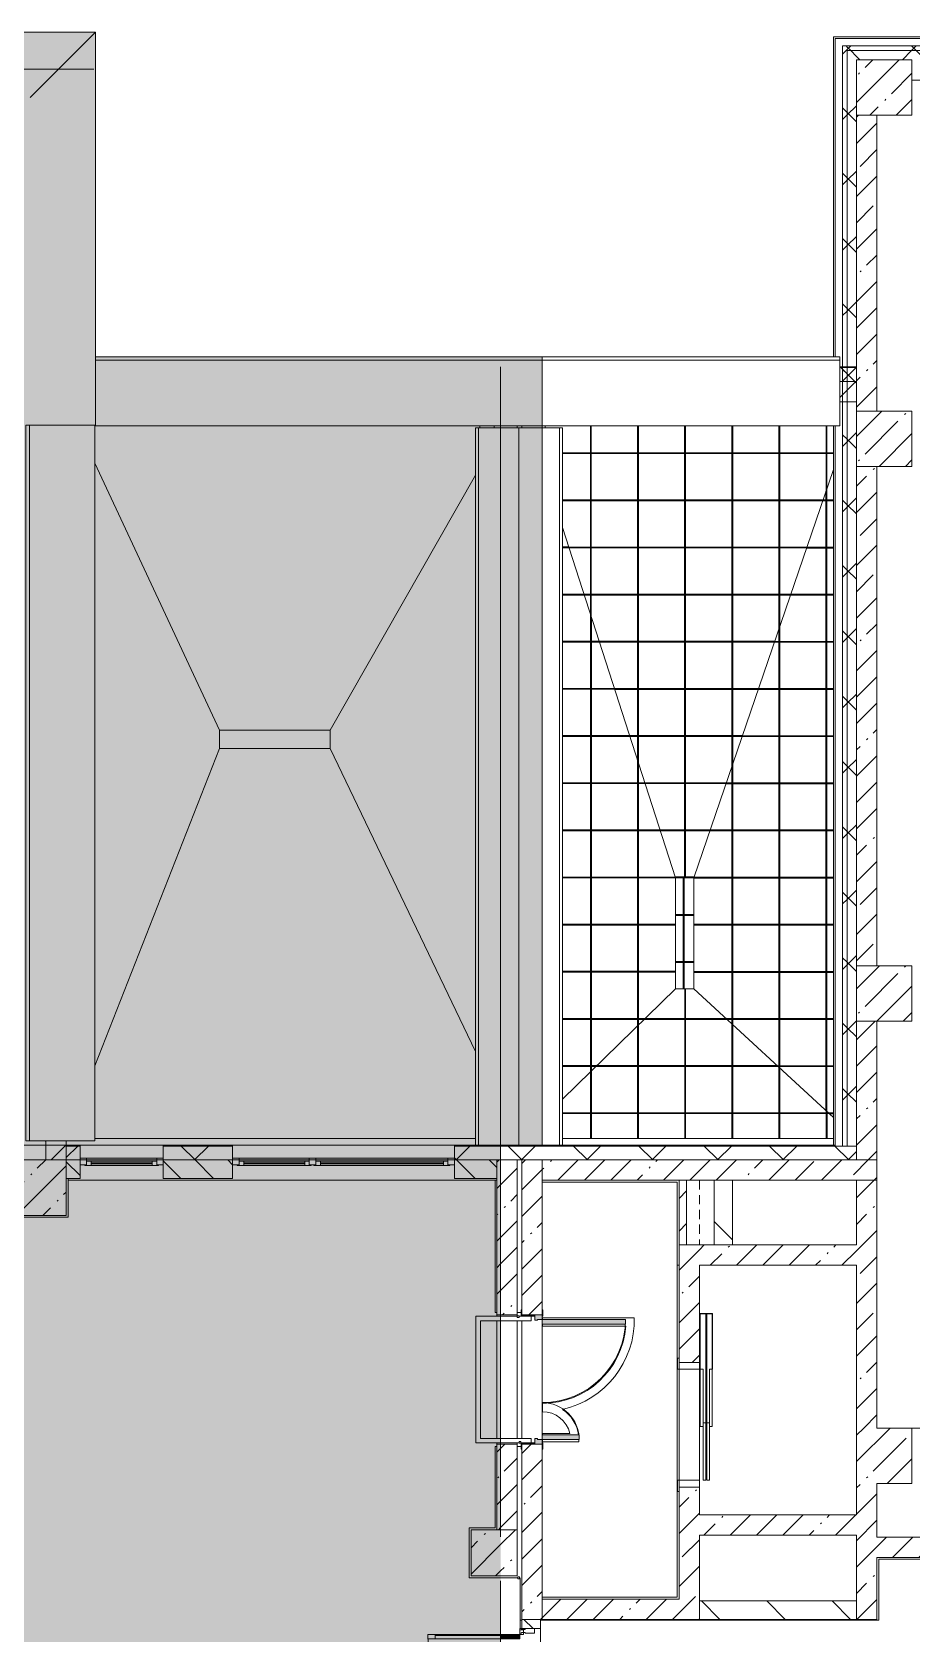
# Model space of a CAD drawing. Header units: millimetres. Extents: x -5507 to 191320, y -8553 to 29000.
# Drawn here: x 95580 to 105100, y 10073 to 27400 of the extents above; entities that cross this region are included whole.
import ezdxf

# ---------------------------------------------------------------- set-up
doc = ezdxf.new("R2010")
doc.units = ezdxf.units.MM
doc.linetypes.add('200_ШТРИХ__ш1_п0_6_', pattern=[160, 100, -60])
doc.linetypes.add('Осевая', pattern=[3175, 635, -476.25, 1587.5, -476.25])
for name, color, linetype, lineweight in [('A-DETL-2', 7, 'Continuous', 5), ('A-DETL-MBND', 7, '200_ШТРИХ__ш1_п0_6_', 9), ('A-GENM-1', 7, 'Continuous', 5), ('A-GLAZ-CWMG-1', 7, 'Continuous', 5), ('A-ROOF', 7, 'Continuous', 5), ('A-ROOF-PATT', 7, 'Continuous', 5), ('A-WALL', 7, 'Continuous', 9), ('A-WALL-4', 7, 'Continuous', 5), ('I-WALL-2', 7, 'Continuous', 5), ('S-COLS-2', 7, 'Continuous', 5), ('Оси', 7, 'Continuous', 9), ('Оси-2', 7, 'Осевая', 9)]:
    doc.layers.add(name, color=color, linetype=linetype, lineweight=lineweight)
doc.layers.add('A-DETL-GENF-4', color=7, linetype='Continuous', lineweight=9, true_color=0xc0c0c0, transparency=0.4)
for name, color, linetype, lineweight, true_color in [('A-DETL-GENF-5', 7, 'Continuous', 5, 0xb7b7b7), ('A-DETL-GENF-6', 7, 'Continuous', 5, 0xaaaaaa), ('A-DETL-GENF-7', 7, 'Continuous', 5, 0xe2e2e2), ('A-DOOR-1', 7, 'Continuous', 5, 0xaaaaaa), ('A-DOOR-2', 7, 'Continuous', 5, 0xe2e2e2), ('A-DOOR-3', 7, 'Continuous', 5, 0xb7b7b7), ('A-DOOR-FRAM-1', 7, 'Continuous', 5, 0xe2e2e2), ('A-DOOR-FRAM-2', 7, 'Continuous', 5, 0xaaaaaa), ('A-FLOR-1', 7, 'Continuous', 5, 0xb7b7b7), ('A-FLOR-2', 7, 'Continuous', 5, 0xaaaaaa), ('A-GENM-2', 7, 'Continuous', 5, 0x737373), ('A-GLAZ-3', 7, 'Continuous', 5, 0x737373), ('A-WALL-5', 7, 'Continuous', 5, 0x737373), ('A-WALL-6', 7, 'Continuous', 9, 0x737373), ('A-WALL-7', 7, 'Continuous', 5, 0xa1a1a1), ('I-WALL-3', 7, 'Continuous', 5, 0x737373), ('S-COLS-1', 7, 'Continuous', 5, 0x737373)]:
    doc.layers.add(name, color=color, linetype=linetype, lineweight=lineweight, true_color=true_color)
pattern_1 = [(45, (62340, 0), (-353.5534, 353.5534), []), (135, (62340, 0), (-353.5534, -353.5534), [])]
pattern_2 = [(45, (62340, 0), (-285.123, 285.123), []), (45, (62625.1, 0), (-285.123, 285.123), [504.031, -100.806, 16.764, -84.042])]
pattern_3 = [(45, (-38240, -10950), (-285.123, 285.123), []), (45, (-37954.88, -10950), (-285.123, 285.123), [504.031, -100.806, 16.764, -84.042])]
pattern_4 = [(135, (62340, 0), (-353.5534, -353.5534), [])]

# ---------------------------------------------------------------- blocks, each defined once
blk = doc.blocks.new('парапет1 - парапет-18629556-3_5_1_птичка')
at = {"layer": 'A-GENM-1'}
blk.add_line((-2411, 27400), (33928, 27400), dxfattribs=at)
at = {"layer": 'A-GENM-2'}
for p, q in [((33926, 27398), (33219, 26691)), ((33928, 27398), (33928, 23147)), ((33928, 23147), (33920, 23147))]:
    blk.add_line(p, q, dxfattribs=at)
blk = doc.blocks.new('BSC_Колонна _Прямоугольная - 600х600-V46-3_5_1_птичка')
at = {"layer": 'S-COLS-2'}
h = blk.add_hatch(dxfattribs=at)
h.set_pattern_fill('FP_71', color=256, style=0, pattern_type=2)
h.set_pattern_definition([(45, (-42460, -26800), (-285.123, 285.123), []), (45, (-42174.88, -26800), (-285.123, 285.123), [504.031, -100.806, 16.764, -84.042])])
h.paths.add_polyline_path([(300, -300), (300, 300), (-300, 300), (-300, -300)])
for p, q in [((300, 300), (-300, 300)), ((-300, 300), (-300, -300)), ((300, -300), (300, 300)), ((-300, -300), (300, -300))]:
    blk.add_line(p, q, dxfattribs=at)
blk = doc.blocks.new('BSC_Колонна _Прямоугольная - 600х600-V51-3_5_1_птичка')
at = {"layer": 'S-COLS-2'}
h = blk.add_hatch(dxfattribs=at)
h.set_pattern_fill('FP_77', color=256, style=0, pattern_type=2)
h.set_pattern_definition([(45, (-42460, -17000), (-285.123, 285.123), []), (45, (-42174.88, -17000), (-285.123, 285.123), [504.031, -100.806, 16.764, -84.042])])
h.paths.add_polyline_path([(300, -300), (300, 300), (-300, 300), (-300, -300)])
for p, q in [((300, 300), (-300, 300)), ((-300, 300), (-300, -300)), ((300, -300), (300, 300)), ((-300, -300), (300, -300))]:
    blk.add_line(p, q, dxfattribs=at)
blk = doc.blocks.new('BSC_Колонна _Прямоугольная - 600х600-V52-3_5_1_птичка')
at = {"layer": 'S-COLS-2'}
h = blk.add_hatch(dxfattribs=at)
h.set_pattern_fill('FP_78', color=256, style=0, pattern_type=2)
h.set_pattern_definition([(45, (-42460, -23000), (-285.123, 285.123), []), (45, (-42174.88, -23000), (-285.123, 285.123), [504.031, -100.806, 16.764, -84.042])])
h.paths.add_polyline_path([(300, -300), (300, 300), (-300, 300), (-300, -300)])
for p, q in [((300, 300), (-300, 300)), ((-300, 300), (-300, -300)), ((300, -300), (300, 300)), ((-300, -300), (300, -300))]:
    blk.add_line(p, q, dxfattribs=at)
blk = doc.blocks.new('BSC_Колонна _Прямоугольная - 600х600-V67-3_5_1_птичка')
at = {"layer": 'S-COLS-2'}
h = blk.add_hatch(dxfattribs=at)
h.set_pattern_fill('FP_90', color=256, style=0, pattern_type=2)
h.set_pattern_definition([(45, (-33310, -14900), (-285.123, 285.123), []), (45, (-33024.88, -14900), (-285.123, 285.123), [504.031, -100.806, 16.764, -84.042])])
h.paths.add_polyline_path([(-300, -300), (300, -300), (300, 300), (-300, 300), (-300, -207)])
at = {"layer": 'S-COLS-1'}
for p, q in [((300, 300), (-300, 300)), ((-300, 300), (-300, -300)), ((300, -300), (300, 300)), ((-300, -300), (300, -300))]:
    blk.add_line(p, q, dxfattribs=at)
blk = doc.blocks.new('110_Дверь_СКБ_2Ст - Д-2 1450x2100h_Лестничная клетка EIS60-31576737-3_5_1_птичка')
at = {"layer": 'A-DOOR-2'}
for points in [[(-587.5, 505.3), (-587.5, 1010), (-637.5, 1010), (-637.5, 110), (-587.5, 110)], [(662.5, 510), (612.5, 510), (612.5, 110), (662.5, 110)], [(712.5, 30), (697.5, 30), (697.5, -110), (712.5, -110)]]:
    blk.add_hatch(color=256, dxfattribs=at).paths.add_polyline_path(points)
h = blk.add_hatch(color=256, dxfattribs=at)
h.paths.add_polyline_path([(712.5, 110), (662.5, 110), (662.5, 60), (652.5, 60), (652.5, 30), (712.5, 30)])
h.paths.add_polyline_path([(-627.5, 30), (-627.5, 60), (-637.5, 60), (-637.5, 110), (-687.5, 110), (-687.5, 30)])
at = {"layer": 'A-DOOR-FRAM-1'}
for points in [[(-672.5, 110), (-672.5, 118), (-742.5, 118), (-742.5, 110), (-698.4, 110)], [(-672.5, 30), (-687.5, 30), (-687.5, -110), (-672.5, -110)], [(767.5, 110), (767.5, 118), (697.5, 118), (697.5, 110)], [(-672.5, -110), (-742.5, -110), (-742.5, -118), (-672.5, -118)], [(767.5, -118), (767.5, -110), (697.5, -110), (697.5, -118)]]:
    blk.add_hatch(color=256, dxfattribs=at).paths.add_polyline_path(points)
at = {"layer": 'A-DOOR-1'}
for p, q in [((-637.5, 1010), (-637.5, 110)), ((-587.5, 1010), (-637.5, 1010)), ((-587.5, 110), (-587.5, 1010)), ((662.5, 510), (612.5, 510)), ((612.5, 510), (612.5, 110)), ((662.5, 110), (662.5, 510)), ((-637.5, 110), (-587.5, 110)), ((612.5, 110), (662.5, 110))]:
    blk.add_line(p, q, dxfattribs=at)
for centre, radius, start, end in [((-637.5, 110), 900, 0, 90), ((662.5, 110), 400, 90, 180)]:
    blk.add_arc(centre, radius, start, end, dxfattribs=at)
at = {"layer": 'A-DOOR-FRAM-2'}
for p, q in [((-672.5, 118), (-742.5, 118)), ((-742.5, 118), (-742.5, 110)), ((-742.5, 110), (-672.5, 110)), ((-637.5, 110), (-687.5, 110)), ((-687.5, 110), (-687.5, 30)), ((-687.5, 30), (-627.5, 30)), ((-672.5, 30), (-687.5, 30)), ((-687.5, 30), (-687.5, -110)), ((-672.5, 110), (-672.5, 118)), ((-672.5, -110), (-672.5, 30)), ((-637.5, 60), (-637.5, 110)), ((-627.5, 60), (-637.5, 60)), ((-627.5, 30), (-627.5, 60)), ((662.5, 60), (652.5, 60)), ((652.5, 60), (652.5, 30)), ((652.5, 30), (712.5, 30)), ((662.5, 110), (662.5, 60)), ((712.5, 110), (662.5, 110)), ((767.5, 118), (697.5, 118)), ((697.5, 118), (697.5, 110)), ((697.5, 110), (767.5, 110)), ((712.5, 30), (697.5, 30)), ((697.5, 30), (697.5, -110)), ((712.5, 30), (712.5, 110)), ((712.5, -110), (712.5, 30)), ((767.5, 110), (767.5, 118)), ((-672.5, -110), (-742.5, -110)), ((-742.5, -110), (-742.5, -118)), ((-742.5, -118), (-672.5, -118)), ((-687.5, -110), (-672.5, -110)), ((-672.5, -118), (-672.5, -110)), ((697.5, -110), (712.5, -110)), ((767.5, -110), (697.5, -110)), ((697.5, -110), (697.5, -118)), ((697.5, -118), (767.5, -118)), ((767.5, -118), (767.5, -110))]:
    blk.add_line(p, q, dxfattribs=at)
blk = doc.blocks.new('Gfhfgtnyfz rhsirf 1 - Gfhfgtnyfz rhsirf 3-21026214-3_5_1_птичка')
at = {"layer": 'A-GENM-1'}
for p, q in [((38780, 23120), (38966, 23120)), ((38966, 23120), (38998, 23120)), ((38966, 15358), (38966, 23120)), ((38998, 23120), (38999, 23120)), ((38999, 15358), (38999, 23120))]:
    blk.add_line(p, q, dxfattribs=at)
at = {"layer": 'A-GENM-2'}
for p, q in [((38057, 23120), (38057, 15358)), ((38057, 23120), (38058, 23120)), ((38058, 23120), (38090, 23120)), ((38090, 23120), (38528, 23120)), ((38090, 23120), (38090, 15358)), ((38528, 23120), (38780, 23120)), ((38528, 15358), (38528, 23120))]:
    blk.add_line(p, q, dxfattribs=at)
blk = doc.blocks.new('парапет6 - парапет-21094616-3_5_1_птичка')
at = {"layer": 'A-GENM-2'}
for p, q in [((33173, 23147), (33173, 15407)), ((33173, 23147), (33174, 23147)), ((33174, 23147), (33211, 23147)), ((33211, 23147), (33920, 23147)), ((33211, 23147), (33211, 15407)), ((33920, 15407), (33920, 23147)), ((33174, 15407), (33173, 15407)), ((33211, 15407), (33174, 15407)), ((33920, 15407), (33211, 15407))]:
    blk.add_line(p, q, dxfattribs=at)
blk = doc.blocks.new('120_Окно_СКБ_1Ст - 120_Окно_СКБ_1Ст 900х2500_h_-20664874-3_5_1_птичка')
at = {"layer": 'A-GLAZ-3'}
for p, q in [((-450, -127), (-450, -57)), ((-450, -57), (-380, -57)), ((450, -57), (-450, -57)), ((-380, -127), (-450, -127)), ((-450, -127), (-400, -127)), ((-380, -127), (-400, -127)), ((-400, -127), (-400, -137)), ((-400, -137), (400, -137)), ((400, -137), (-400, -137)), ((-380, -57), (-380, -127)), ((380, -87), (-380, -87)), ((-380, -87), (-380, -127)), ((-330, -137), (-330, -87)), ((-330, -107), (330, -107)), ((330, -117), (-330, -117)), ((330, -137), (330, -87)), ((380, -127), (380, -57)), ((380, -57), (450, -57)), ((380, -127), (380, -87)), ((450, -127), (380, -127)), ((400, -127), (380, -127)), ((400, -127), (450, -127)), ((400, -137), (400, -127)), ((450, -57), (450, -127))]:
    blk.add_line(p, q, dxfattribs=at)
blk = doc.blocks.new('120_Окно_СКБ_2Ст - 120_Окно_СКБ_2Ст 2400х2500 _мал створка слева_-22817474-3_5_1_птичка')
at = {"layer": 'A-GLAZ-3'}
for p, q in [((-1130, 127), (-1200, 127)), ((-1200, 127), (-1200, 57)), ((-1200, 127), (-1150, 127)), ((-1200, 57), (-1130, 57)), ((1200, 57), (-1200, 57)), ((-1150, 127), (-1150, 137)), ((-1150, 137), (320, 137)), ((320, 137), (-1150, 137)), ((-1130, 127), (-1150, 127)), ((-1130, 57), (-1130, 127)), ((-1130, 87), (-1130, 127)), ((300, 87), (-1130, 87)), ((-1080, 137), (-1080, 87)), ((250, 117), (-1080, 117)), ((-1080, 107), (250, 107)), ((250, 137), (250, 87)), ((370, 127), (300, 127)), ((300, 127), (300, 57)), ((300, 127), (300, 87)), ((320, 127), (300, 127)), ((300, 57), (370, 57)), ((320, 137), (320, 127)), ((320, 127), (350, 127)), ((350, 127), (350, 137)), ((350, 137), (1150, 137)), ((1150, 137), (350, 137)), ((370, 127), (350, 127)), ((370, 57), (370, 127)), ((370, 87), (370, 127)), ((1130, 87), (370, 87)), ((420, 137), (420, 87)), ((1080, 117), (420, 117)), ((420, 107), (1080, 107)), ((1080, 137), (1080, 87)), ((1200, 127), (1130, 127)), ((1130, 127), (1130, 57)), ((1130, 127), (1130, 87)), ((1150, 127), (1130, 127)), ((1130, 57), (1200, 57)), ((1150, 137), (1150, 127)), ((1150, 127), (1200, 127)), ((1200, 57), (1200, 127))]:
    blk.add_line(p, q, dxfattribs=at)
blk = doc.blocks.new('BSC_Колонна _Прямоугольная - 500х500-V127-3_5_1_птичка')
at = {"layer": 'S-COLS-2'}
h = blk.add_hatch(dxfattribs=at)
h.set_pattern_fill('FP_140', color=256, style=0, pattern_type=2)
h.set_pattern_definition(pattern_3)
h.paths.add_polyline_path([(-17, -250), (70, -250), (70, 250), (-250, 250), (-250, -250)])
h = blk.add_hatch(dxfattribs=at)
h.set_pattern_fill('FP_140', color=256, style=0, pattern_type=2)
h.set_pattern_definition(pattern_3)
h.paths.add_polyline_path([(250, -250), (250, 250), (70, 250), (70, -250)])
at = {"layer": 'S-COLS-1'}
for p, q in [((70, 250), (-250, 250)), ((-250, 250), (-250, -250)), ((-250, -250), (70, -250))]:
    blk.add_line(p, q, dxfattribs=at)
at = {"layer": 'S-COLS-2'}
for p, q in [((250, 250), (70, 250)), ((250, -250), (250, 250)), ((70, -250), (250, -250))]:
    blk.add_line(p, q, dxfattribs=at)
blk = doc.blocks.new('парапет10 - парапет-22960140-3_5_1_птичка')
at = {"layer": 'A-GENM-1'}
for p, q in [((41980, 23888), (33928, 23888)), ((38760, 23851), (41980, 23851)), ((41980, 23888), (41980, 23887)), ((41980, 23887), (41980, 23851)), ((41980, 23851), (41980, 23142)), ((41980, 23142), (38760, 23142))]:
    blk.add_line(p, q, dxfattribs=at)
at = {"layer": 'A-GENM-2'}
for p, q in [((33928, 23851), (38760, 23851)), ((38760, 23142), (33920, 23142))]:
    blk.add_line(p, q, dxfattribs=at)
blk = doc.blocks.new('DOR_Дверь лифта - 1350х2050h-19118285-3_5_1_птичка')
at = {"layer": 'A-DOOR-1'}
for p, q in [((-600, 125), (-720, 125)), ((-720, 125), (-720, 110)), ((-720, 110), (-600, 110)), ((-675, 110), (-675, -110)), ((-600, 110), (-675, 110)), ((-600, 110), (-600, 125)), ((600, 110), (-600, 110)), ((-600, 110), (-600, -110)), ((720, 125), (600, 125)), ((600, 125), (600, 110)), ((600, -110), (600, 110)), ((675, 110), (600, 110)), ((600, 110), (720, 110)), ((675, -110), (675, 110)), ((720, 110), (720, 125)), ((-675, -110), (-600, -110)), ((-600, -110), (600, -110)), ((-600, -150), (-600, -180)), ((20, -150), (-600, -150)), ((-20, -120), (-20, -150)), ((600, -120), (-20, -120)), ((-20, -150), (600, -150)), ((20, -180), (20, -150)), ((600, -110), (675, -110)), ((600, -150), (600, -120)), ((-600, -180), (20, -180)), ((-600, -190), (-600, -220)), ((20, -190), (-600, -190)), ((-600, -220), (20, -220)), ((-20, -220), (-20, -250)), ((600, -220), (-20, -220)), ((-20, -250), (600, -250)), ((20, -220), (20, -190)), ((600, -250), (600, -220))]:
    blk.add_line(p, q, dxfattribs=at)
at = {"layer": 'A-DOOR-FRAM-2'}
for p, q in [((600, -117), (600, -120)), ((1203, -117), (600, -117)), ((600, -120), (1200, -120)), ((1200, -120), (1200, -180)), ((1203, -183), (1203, -117)), ((1200, -180), (20, -180)), ((20, -180), (20, -183)), ((20, -183), (1203, -183)), ((1203, -187), (20, -187)), ((20, -187), (20, -190)), ((20, -190), (1200, -190)), ((600, -250), (600, -253)), ((1200, -250), (600, -250)), ((600, -253), (1203, -253)), ((1200, -190), (1200, -250)), ((1203, -253), (1203, -187))]:
    blk.add_line(p, q, dxfattribs=at)
blk = doc.blocks.new('Дверь_Витражная_остекление_ - ДВН_ДАО_Главный вход_1800 в свету 5-32258809-3_5_1_птичка')
at = {"layer": 'A-DETL-GENF-7'}
for points in [[(-948, -56), (-948, -20), (-993, -20), (-993, -226), (-948, -226)], [(1043, -20), (998, -20), (998, -226), (1043, -226)], [(-948, -313), (-948, -226), (-993, -226), (-993, -1013), (-948, -1013)], [(1043, -313), (1043, -226), (998, -226), (998, -1013), (1043, -1013)]]:
    blk.add_hatch(color=256, dxfattribs=at).paths.add_polyline_path(points)
at = {"layer": 'A-DETL-GENF-5'}
for p, q in [((-993, -1013), (-993, -226)), ((-993, -226), (-993, -1013)), ((-983, -933), (-983, -226)), ((-948, -1013), (-948, -226)), ((-948, -1013), (-948, -226)), ((989, -933), (989, -226)), ((998, -1013), (998, -226)), ((998, -226), (998, -1013)), ((1033, -933), (1033, -226)), ((1043, -1013), (1043, -226)), ((1043, -1013), (1043, -226)), ((-993, -933), (-948, -933)), ((-993, -1013), (-948, -1013)), ((-993, -1013), (-948, -1013)), ((1043, -933), (998, -933)), ((1043, -1013), (998, -1013)), ((998, -1013), (1043, -1013))]:
    blk.add_line(p, q, dxfattribs=at)
at = {"layer": 'A-DETL-GENF-6'}
for p, q in [((-948, -20), (-993, -20)), ((-993, -226), (-993, -20)), ((-948, -20), (-993, -20)), ((-993, -20), (-993, -226)), ((-993, -100), (-948, -100)), ((-983, -226), (-983, -100)), ((-948, -226), (-948, -20)), ((-948, -226), (-948, -20)), ((989, -226), (989, -100)), ((998, -226), (998, -20)), ((998, -20), (998, -226)), ((1043, -100), (998, -100)), ((1033, -226), (1033, -100)), ((1043, -226), (1043, -20)), ((1043, -226), (1043, -20))]:
    blk.add_line(p, q, dxfattribs=at)
at = {"layer": 'A-DOOR-1'}
for p, q in [((-1043, 20), (-993, 20)), ((-1043, -20), (-1043, 20)), ((-993, 20), (-993, -20)), ((993, 20), (1043, 20)), ((993, -20), (993, 20)), ((1043, 20), (1043, -20)), ((-993, -20), (-1043, -20)), ((-993, -226), (-993, -20)), ((993, -226), (993, -20)), ((1043, -20), (993, -20))]:
    blk.add_line(p, q, dxfattribs=at)
at = {"layer": 'A-DOOR-3'}
for p, q in [((-993, -1013), (-993, -226)), ((993, -1013), (993, -226))]:
    blk.add_line(p, q, dxfattribs=at)
for centre, start, end in [((993, -20), 208.9884, 212.16), ((993, -20), 218.4779, 270), ((-993, -20), 270, 285.599)]:
    blk.add_arc(centre, 993, start, end, dxfattribs=at)
blk = doc.blocks.new('Прямоугольный импост - Импост структурный с накладкой - 160мм Темный-32469899-3_5_1_птичка')
at = {"layer": 'A-GLAZ-CWMG-1'}
for p, q in [((0, 17), (-50, 17)), ((-50, 17), (-50, 0)), ((-50, 0), (-40, 0)), ((-40, 0), (-40, -40)), ((-10, -40), (-10, 0)), ((-10, 0), (0, 0)), ((0, 0), (0, 17)), ((-40, -40), (-50, -40)), ((-50, -40), (-50, -140)), ((-50, -140), (0, -140)), ((0, -40), (-10, -40)), ((0, -140), (0, -40))]:
    blk.add_line(p, q, dxfattribs=at)

msp = doc.modelspace()

# ---------------------------------------------------------------- hatches: boundary and pattern name
at = {"layer": 'A-DETL-GENF-4'}
for points in [[(61411.3, 14774.9), (62072, 14774.9), (62072, 15358), (101100, 15358), (101100, 23888.3), (96268.1, 23888.3), (96268.1, 27398.1), (59930.9, 27398.1), (59930.9, 14774.9), (60945.3, 14774.9)], [(98698.7, -258), (100650, -258), (100650, 15358), (62072, 15358), (62072, -258), (97766.6, -258)]]:
    msp.add_hatch(color=256, dxfattribs=at).paths.add_polyline_path(points)
at = {"layer": 'A-ROOF-PATT'}
h = msp.add_hatch(dxfattribs=at)
h.set_pattern_fill('FP_149', color=256, style=0, pattern_type=2)
h.set_pattern_definition([(0, (62355.06, -96.4), (0, 509.904), []), (0, (62355.06, -106.4), (0, 509.904), []), (90, (62360.06, -101.4), (-510, 3e-14), []), (90, (62350.06, -101.4), (-510, 3e-14), [])])
h.paths.add_polyline_path([(102540, 18250), (102740, 18250), (104250, 22668.2), (104250, 23141.9), (101130, 23141.9), (101130, 23120.1), (101318.7, 23120.1), (101318.7, 22038.8), (102427.5, 18599)])
h = msp.add_hatch(dxfattribs=at)
h.set_pattern_fill('FP_146', color=256, style=0, pattern_type=2)
h.set_pattern_definition([(270, (62426.6, -106.3), (509.179, 3e-14), []), (270, (62416.6, -106.3), (509.179, 3e-14), []), (0, (62421.6, -111.3), (0, 510), []), (0, (62421.6, -101.3), (0, 510), [])])
h.paths.add_polyline_path([(104250, 15660.1), (104250, 22668.2), (102740, 18250), (102740, 17050), (104043.9, 15849.8)])
h = msp.add_hatch(dxfattribs=at)
h.set_pattern_fill('FP_147', color=256, style=0, pattern_type=2)
h.set_pattern_definition([(90, (62422, -1125), (-509.077, 3e-14), []), (90, (62432, -1125), (-509.077, 3e-14), []), (180, (62427, -1120), (-6e-14, -510), []), (180, (62427, -1130), (-6e-14, -510), [])])
h.paths.add_polyline_path([(101318.7, 15858.1), (102540, 17050), (102540, 18250), (101318.7, 22038.8), (101318.7, 17006.7)])
h = msp.add_hatch(dxfattribs=at)
h.set_pattern_fill('FP_150', color=256, style=0, pattern_type=2)
h.set_pattern_definition([(0, (62340, 5), (0, 510), []), (0, (62340, -5), (0, 510), []), (90, (62345, 0), (-510, 3e-14), []), (90, (62335, 0), (-510, 3e-14), [])])
h.paths.add_polyline_path([(102740, 17050), (102740, 18250), (102540, 18250), (102540, 17050)])
h = msp.add_hatch(dxfattribs=at)
h.set_pattern_fill('FP_148', color=256, style=0, pattern_type=2)
h.set_pattern_definition([(180, (62355.9, -79.3), (-6e-14, -509.031), []), (180, (62355.9, -69.3), (-6e-14, -509.031), []), (270, (62350.9, -74.3), (510, 3e-14), []), (270, (62360.9, -74.3), (510, 3e-14), [])])
h.paths.add_polyline_path([(104250, 15430), (104250, 15660.1), (102740, 17050), (102540, 17050), (101318.7, 15858.1), (101318.7, 15430), (102740, 15430)])
at = {"layer": 'A-WALL-4'}
h = msp.add_hatch(dxfattribs=at)
h.set_pattern_fill('FP_66', color=256, style=0, pattern_type=2)
h.set_pattern_definition(pattern_1)
h.paths.add_polyline_path([(104350, 15350), (104400, 15350), (104400, 27250), (104350, 27250), (104350, 15358)])
h = msp.add_hatch(dxfattribs=at)
h.set_pattern_fill('FP_66', color=256, style=0, pattern_type=2)
h.set_pattern_definition(pattern_1)
h.paths.add_polyline_path([(155550, 27200), (155550, 27250), (142690, 27250), (142690, 27200), (155500, 27200)])
h.paths.add_polyline_path([(135250, 27200), (136590, 27200), (136590, 27250), (135250, 27250)])
h.paths.add_polyline_path([(132257.4, 27200), (133150, 27200), (133150, 27250), (131950, 27250), (131950, 27200)])
h.paths.add_polyline_path([(138690, 27200), (139590, 27200), (139590, 27250), (138690, 27250)])
h.paths.add_polyline_path([(126664.3, 27200), (129450, 27200), (129450, 27250), (125200, 27250), (125200, 27200)])
h.paths.add_polyline_path([(116410.2, 27200), (117100, 27200), (117100, 27250), (115600, 27250), (115600, 27200)])
h.paths.add_polyline_path([(120200, 27200), (121300, 27200), (121300, 27250), (120200, 27250)])
h.paths.add_polyline_path([(123867.7, 27200), (124300, 27200), (124300, 27250), (122200, 27250), (122200, 27200), (122935.5, 27200)])
h.paths.add_polyline_path([(104400, 27200), (106900, 27200), (106900, 27250), (104400, 27250)])
h.paths.add_polyline_path([(112681.5, 27200), (113100, 27200), (113100, 27250), (112000.3, 27250), (112000.3, 27200)])
h.paths.add_polyline_path([(110000, 27200), (111100.3, 27200), (111100.3, 27250), (110000, 27250)])
h = msp.add_hatch(dxfattribs=at)
h.set_pattern_fill('FP_66', color=256, style=0, pattern_type=2)
h.set_pattern_definition(pattern_1)
h.paths.add_polyline_path([(104500, 15350), (104500, 27200), (104400, 27200), (104400, 15350)])
h = msp.add_hatch(dxfattribs=at)
h.set_pattern_fill('FP_66', color=256, style=0, pattern_type=2)
h.set_pattern_definition(pattern_1)
h.paths.add_polyline_path([(155400, 27100), (155500, 27100), (155500, 27200), (142690, 27200), (142690, 27100), (154629.8, 27100)])
h.paths.add_polyline_path([(136590, 27100), (136590, 27200), (135250, 27200), (135250, 27100), (135986.1, 27100)])
h.paths.add_polyline_path([(138690, 27100), (139590, 27100), (139590, 27200), (138690, 27200)])
h.paths.add_polyline_path([(133150, 27100), (133150, 27200), (131950, 27200), (131950, 27100), (132257.4, 27100)])
h.paths.add_polyline_path([(129450, 27100), (129450, 27200), (125200, 27200), (125200, 27100), (128528.7, 27100)])
h.paths.add_polyline_path([(123867.7, 27100), (124300, 27100), (124300, 27200), (122200, 27200), (122200, 27100), (122935.5, 27100)])
h.paths.add_polyline_path([(121300, 27100), (121300, 27200), (120200, 27200), (120200, 27100), (121071.2, 27100)])
h.paths.add_polyline_path([(115600, 27100), (117100, 27100), (117100, 27200), (115600, 27200)])
h.paths.add_polyline_path([(106900, 27100), (106900, 27200), (104500, 27200), (104500, 27100), (106156.2, 27100)])
h.paths.add_polyline_path([(110000, 27100), (111100.3, 27100), (111100.3, 27200), (110000, 27200)])
h.paths.add_polyline_path([(112000.3, 27100), (113100, 27100), (113100, 27200), (112000.3, 27200)])
h = msp.add_hatch(dxfattribs=at)
h.set_pattern_fill('FP_66', color=256, style=0, pattern_type=2)
h.set_pattern_definition(pattern_1)
h.paths.add_polyline_path([(104500, 23620), (104500, 23770), (104320, 23770), (104320, 23620)])
h = msp.add_hatch(dxfattribs=at)
h.set_pattern_fill('FP_66', color=256, style=0, pattern_type=2)
h.set_pattern_definition(pattern_1)
h.paths.add_polyline_path([(91241.3, 15200), (94450, 15200), (94450, 15350), (92357, 15349), (92357, 15288), (92350, 15285), (91577, 15288), (91577, 15350), (87950.2, 15349), (87950.2, 15288), (87943.2, 15285), (86770.2, 15288), (86770.2, 15350), (82130, 15349), (82130, 15288), (82123, 15285), (81350, 15288), (81350, 15350), (77123, 15349), (77123, 15288), (77116, 15285), (76943, 15288), (76942.8, 15350), (75200, 15350), (75200, 15200), (89376.9, 15200)])
h.paths.add_polyline_path([(100650, 15200), (100650, 15350), (100150, 15350), (100150, 15200), (100563.1, 15200)])
h.paths.add_polyline_path([(97000, 15200), (97750, 15200), (97750, 15350), (97000, 15350)])
h.paths.add_polyline_path([(95950, 15200), (96100, 15200), (96100, 15350), (95950, 15350), (95950, 15271.3)])
h.paths.add_polyline_path([(68868.8, 15200), (69100, 15200), (69100, 15350), (62380, 15350), (62380, 15293), (62230, 15293), (62230, 15200), (68500, 15200)])
h.paths.add_polyline_path([(72100, 15200), (72100, 15350), (71500, 15350), (71500, 15200), (71665.4, 15200)])
h.paths.add_polyline_path([(70600, 15200), (70600, 15350), (70000, 15350), (70000, 15200)])
h.paths.add_polyline_path([(95580, 15200), (95575, 15350), (95350, 15350), (95350, 15200)])
h = msp.add_hatch(dxfattribs=at)
h.set_pattern_fill('FP_66', color=256, style=0, pattern_type=2)
h.set_pattern_definition(pattern_1)
h.paths.add_polyline_path([(104291.8, 15200), (104500, 15200), (104500, 15350), (100650, 15350), (100650, 15200), (102427.5, 15200)])
h = msp.add_hatch(dxfattribs=at)
h.set_pattern_fill('FP_64', color=256, style=0, pattern_type=2)
h.set_pattern_definition([(135, (62339.98, 0), (-176.7767, -176.7767), [])])
h.paths.add_polyline_path([(97750, 15000), (97750, 15200), (97000, 15200), (97000, 15000)])
h.paths.add_polyline_path([(96100, 15000), (96100, 15200), (95950, 15200), (95950, 15000)])
h.paths.add_polyline_path([(100563.1, 15000), (100610, 15000), (100610, 15200), (100150, 15200), (100150, 15000)])
at = {"layer": 'I-WALL-2'}
h = msp.add_hatch(dxfattribs=at)
h.set_pattern_fill('FP_62', color=256, style=0, pattern_type=2)
h.set_pattern_definition(pattern_2)
h.paths.add_polyline_path([(104500, 15200), (104720, 15200), (104720, 16700), (104500, 16700), (104500, 15849.8)])
h.paths.add_polyline_path([(104500, 17300), (104720, 17300), (104720, 22700), (104500, 22700), (104500, 20477.5)])
h.paths.add_polyline_path([(104500, 23300), (104720, 23300), (104720, 26500), (104500, 26500), (104500, 23369.9)])
h = msp.add_hatch(dxfattribs=at)
h.set_pattern_fill('FP_62', color=256, style=0, pattern_type=2)
h.set_pattern_definition(pattern_2)
h.paths.add_polyline_path([(104320, 23400), (104500, 23400), (104500, 23620), (104320, 23620)])
h = msp.add_hatch(dxfattribs=at)
h.set_pattern_fill('FP_66', color=256, style=0, pattern_type=2)
h.set_pattern_definition(pattern_1)
h.paths.add_polyline_path([(95580, 15200), (95730, 15200), (95730, 15407.3), (95580, 15407.3), (95580, 15271.3)])
h = msp.add_hatch(dxfattribs=at)
h.set_pattern_fill('FP_62', color=256, style=0, pattern_type=2)
h.set_pattern_definition(pattern_2)
h.paths.add_polyline_path([(95902.2, 15200), (95950, 15200), (95950, 15407.3), (95730, 15407.3), (95730, 15200)])
h = msp.add_hatch(dxfattribs=at)
h.set_pattern_fill('FP_62', color=256, style=0, pattern_type=2)
h.set_pattern_definition(pattern_2)
h.paths.add_polyline_path([(100650, 11200), (100650, 12125), (100610, 12125), (100610, 11200)])
h.paths.add_polyline_path([(100610, 13525), (100650, 13525), (100650, 15200), (100610, 15200), (100610, 13535.9)])
h = msp.add_hatch(dxfattribs=at)
h.set_pattern_fill('FP_62', color=256, style=0, pattern_type=2)
h.set_pattern_definition(pattern_2)
h.paths.add_polyline_path([(100830, 11200), (100830, 12125), (100650, 12125), (100650, 11200)])
h.paths.add_polyline_path([(100830, 13525), (100830, 15200), (100650, 15200), (100650, 13525)])
h = msp.add_hatch(dxfattribs=at)
h.set_pattern_fill('FP_62', color=256, style=0, pattern_type=2)
h.set_pattern_definition(pattern_2)
h.paths.add_polyline_path([(101029.2, 10230), (101100, 10230), (101100, 12125), (100880, 12125), (100880, 10230)])
h.paths.add_polyline_path([(101050, 13525), (101100, 13525), (101100, 15200), (100880, 15200), (100880, 13525), (101020, 13525)])
h = msp.add_hatch(dxfattribs=at)
h.set_pattern_fill('FP_62', color=256, style=0, pattern_type=2)
h.set_pattern_definition(pattern_2)
h.paths.add_polyline_path([(103160, 14980), (104720, 14980), (104720, 15200), (101100, 15200), (101100, 14980), (102960, 14980)])
h = msp.add_hatch(dxfattribs=at)
h.set_pattern_fill('FP_67', color=256, style=0, pattern_type=2)
h.set_pattern_definition([(45, (62339.98, 0), (-176.7767, 176.7767), [])])
h.paths.add_polyline_path([(102660, 14280), (102660, 14980), (102580, 14980), (102580, 14280)])
h = msp.add_hatch(dxfattribs=at)
h.set_pattern_fill('FP_65', color=256, style=0, pattern_type=2)
h.set_pattern_definition(pattern_4)
h.paths.add_polyline_path([(103160, 14280), (103160, 14980), (102960, 14980), (102960, 14280)])
h = msp.add_hatch(dxfattribs=at)
h.set_pattern_fill('FP_62', color=256, style=0, pattern_type=2)
h.set_pattern_definition(pattern_2)
h.paths.add_polyline_path([(104720, 10230), (104720, 11700), (104500, 11700), (104500, 10230)])
h.paths.add_polyline_path([(104720, 12300), (104720, 14980), (104500, 14980), (104500, 12300)])
h = msp.add_hatch(dxfattribs=at)
h.set_pattern_fill('FP_62', color=256, style=0, pattern_type=2)
h.set_pattern_definition(pattern_2)
h.paths.add_polyline_path([(102800, 10230), (102800, 11660), (102580, 11660), (102580, 10230)])
h.paths.add_polyline_path([(102800, 13010), (102800, 14280), (102580, 14280), (102580, 13010)])
h = msp.add_hatch(dxfattribs=at)
h.set_pattern_fill('FP_62', color=256, style=0, pattern_type=2)
h.set_pattern_definition(pattern_2)
h.paths.add_polyline_path([(104500, 14060), (104500, 14280), (102800, 14280), (102800, 14060), (104291.8, 14060)])
h = msp.add_hatch(dxfattribs=at)
h.set_pattern_fill('FP_62', color=256, style=0, pattern_type=2)
h.set_pattern_definition(pattern_2)
h.paths.add_polyline_path([(104500, 11140), (104500, 11360), (102800, 11360), (102800, 11140), (104291.8, 11140)])
h = msp.add_hatch(dxfattribs=at)
h.set_pattern_fill('FP_62', color=256, style=0, pattern_type=2)
h.set_pattern_definition(pattern_2)
h.paths.add_polyline_path([(107100, 10900), (107100, 11120), (104720, 11120), (104720, 10900)])
h = msp.add_hatch(dxfattribs=at)
h.set_pattern_fill('FP_62', color=256, style=0, pattern_type=2)
h.set_pattern_definition(pattern_2)
h.paths.add_polyline_path([(102580, 10230), (102580, 10450), (101100, 10450), (101100, 10230), (102427.5, 10230)])
h = msp.add_hatch(dxfattribs=at)
h.set_pattern_fill('FP_65', color=256, style=0, pattern_type=2)
h.set_pattern_definition(pattern_4)
h.paths.add_polyline_path([(104500, 10230), (104500, 10430), (102800, 10430), (102800, 10230), (104291.8, 10230)])
h = msp.add_hatch(dxfattribs=at)
h.set_pattern_fill('FP_65', color=256, style=0, pattern_type=2)
h.set_pattern_definition(pattern_4)
h.paths.add_polyline_path([(100880, 7900), (101080, 7900), (101080, 8000), (100880, 8000)])
h.paths.add_polyline_path([(100880, 10130), (101080, 10130), (101080, 10230), (100880, 10230)])
at = {"layer": 'S-COLS-2'}
h = msp.add_hatch(dxfattribs=at)
h.set_pattern_fill('FP_62', color=256, style=0, pattern_type=2)
h.set_pattern_definition(pattern_2)
h.paths.add_polyline_path([(104500, 11700), (105100, 11700), (105100, 12300), (104500, 12300)])

# ---------------------------------------------------------------- linework, layer by layer
at = {"layer": 'A-DETL-2'}
for p, q in [((96268.1, 27398.1), (59930.9, 27398.1)), ((96268.1, 23888.3), (96268.1, 27398.1)), ((101100, 23888.3), (96268.1, 23888.3)), ((101100, 15358), (101100, 23888.3)), ((62072, 15358), (100650, 15358)), ((100650, 15358), (101100, 15358))]:
    msp.add_line(p, q, dxfattribs=at)
at = {"layer": 'A-DETL-MBND'}
msp.add_line((102800, 14980), (102800, 14280), dxfattribs=at)
at = {"layer": 'A-FLOR-1'}
for p, q in [((96259.6, 22736.6), (97607, 19850)), ((98807, 19850), (100377.4, 22605.7)), ((97607, 19850), (98807, 19850)), ((97607, 19650), (97607, 19850)), ((98807, 19650), (98807, 19850)), ((96259.6, 16218.6), (97607, 19650)), ((98807, 19650), (97607, 19650)), ((100377.5, 16374), (98807, 19650)), ((100378.1, 15430), (96259.6, 15430)), ((95970, 14980), (95970, 14580)), ((100590, 13550), (100590, 14980)), ((95970, 14580), (95330, 14580)), ((100610, 13550), (100590, 13550)), ((100829.5, 13508.5), (100381.4, 13508.5)), ((100381.4, 13508.5), (100381.4, 12138.5)), ((100431.4, 12188.5), (100431.4, 13458.5)), ((100381.4, 12138.5), (100849.5, 12138.5)), ((100590, 11220), (100590, 12100)), ((100590, 12100), (100610, 12100)), ((100310, 10680), (100310, 11220)), ((100310, 11220), (100590, 11220)), ((100834.5, 10680), (100310, 10680))]:
    msp.add_line(p, q, dxfattribs=at)
at = {"layer": 'A-FLOR-2'}
for p, q in [((102560, 14960), (101100, 14960)), ((102560, 10470), (102560, 14960)), ((102580, 14060), (102560, 14060)), ((100872, 13550), (100830, 13550)), ((100431.4, 13458.5), (100981.4, 13458.5)), ((100981.4, 13508.5), (100849.5, 13508.5)), ((100981.4, 13458.5), (100981.4, 13508.5)), ((102096.2, 13491.9), (101101.4, 13491.9)), ((101101.4, 13491.9), (101101.4, 13475)), ((101101.4, 13425), (101101.4, 13401.9)), ((101101.4, 13401.9), (102003.7, 13401.9)), ((101101.4, 12567), (101101.4, 12477)), ((100981.4, 12188.5), (100431.4, 12188.5)), ((100981.4, 12140), (100981.4, 12188.5)), ((101398.5, 12240.8), (101101.4, 12240.8)), ((101101.4, 12240.8), (101101.4, 12225)), ((101101.4, 12175), (101101.4, 12150.8)), ((101101.4, 12150.8), (101495.8, 12150.8)), ((110500, 12300), (105100, 12300)), ((100830, 12100), (100872, 12100)), ((118137.8, 10880), (104740, 10880)), ((104740, 10880), (104740, 10220)), ((100860, 10129.4), (100860, 10680)), ((101100, 10470), (102560, 10470)), ((100880, 10220), (100859.5, 10220)), ((100859.5, 10220), (100859.5, 10129.7)), ((104740, 10220), (101080, 10220))]:
    msp.add_line(p, q, dxfattribs=at)
for centre, radius, start, end in [((101101.4, 13472), 905, 270, 355.56313), ((101101.4, 13472), 995, 282.67054, 1.1511), ((101101.4, 12172), 305, 13.0427, 90), ((101101.4, 12172), 395, 7.73102, 56.45952), ((101101.4, 12172), 395, 356.92799, 0.44718)]:
    msp.add_arc(centre, radius, start, end, dxfattribs=at)
at = {"layer": 'A-ROOF'}
for p, q in [((104250, 22668.2), (102740, 18250)), ((102540, 18250), (101318.3, 22039.9)), ((102540, 17050), (102540, 18250)), ((102540, 18250), (102740, 18250)), ((102740, 18250), (102740, 17050)), ((101317.7, 15857.1), (102540, 17050)), ((102740, 17050), (102540, 17050)), ((102740, 17050), (104250.5, 15659.6)), ((104250.1, 15430), (101317.7, 15430))]:
    msp.add_line(p, q, dxfattribs=at)
at = {"layer": 'A-WALL'}
for p, q in [((104270, 27330), (104270, 23887.4)), ((106900, 27330), (104270, 27330)), ((104350, 27250), (104350, 15350)), ((106900, 27250), (104350, 27250)), ((104400, 27200), (104400, 15350)), ((106900, 27200), (104400, 27200)), ((104500, 23773), (104320, 23773)), ((104500, 23770), (104320, 23770)), ((104270, 23141.9), (104270, 15350)), ((104270, 15353), (100150, 15353)), ((104500, 15350), (100150, 15350)), ((104250, 15358), (104270, 15358)), ((102660, 14980), (102580, 14980)), ((103160, 14980), (102960, 14980)), ((102960, 14280), (103160, 14280)), ((101100, 10230), (101100, 10450)), ((102800, 10430), (102800, 10230)), ((104500, 10230), (104500, 10430)), ((101080, 10230), (100880, 10230))]:
    msp.add_line(p, q, dxfattribs=at)
at = {"layer": 'A-WALL-4'}
for p, q in [((104250, 27350), (112000.3, 27350)), ((104250, 27350), (104250, 23887.4)), ((104500, 23400), (104500, 26500)), ((104500, 23778), (104320, 23778)), ((104500, 23620), (104500, 23778)), ((104500, 23620), (104500, 23620)), ((104250, 23141.9), (104250, 15358)), ((104500, 15200), (104500, 16700)), ((100150, 15200), (104500, 15200)), ((100849.5, 13514), (100829.5, 13514)), ((100829.5, 13514), (100829.5, 13494)), ((100829.5, 13494), (100849.5, 13494)), ((100849.5, 13494), (100849.5, 13514)), ((100869.5, 12156), (100849.5, 12156)), ((100849.5, 12156), (100849.5, 12136)), ((100849.5, 12136), (100869.5, 12136)), ((100869.5, 12136), (100869.5, 12156)), ((100834.5, 10689), (100834.5, 10669)), ((100854.5, 10689), (100834.5, 10689)), ((100834.5, 10669), (100854.5, 10669)), ((100854.5, 10669), (100854.5, 10689))]:
    msp.add_line(p, q, dxfattribs=at)
at = {"layer": 'A-WALL-5'}
for p, q in [((96100, 15000), (96100, 15358)), ((97000, 15358), (97000, 15000)), ((97750, 15000), (97750, 15358)), ((100150, 15358), (100150, 15000)), ((97750, 15200), (95950, 15200)), ((100610, 15000), (100610, 15200)), ((95950, 15000), (96100, 15000)), ((97000, 15000), (97750, 15000)), ((100150, 15000), (100610, 15000))]:
    msp.add_line(p, q, dxfattribs=at)
at = {"layer": 'A-WALL-6'}
for p, q in [((95730, 15407.3), (95730, 15200)), ((95950, 15358), (95950, 15200)), ((96100, 15353), (95950, 15353)), ((96100, 15350), (95950, 15350)), ((97750, 15353), (97000, 15353)), ((97750, 15350), (97000, 15350)), ((96100, 15200), (95950, 15200)), ((97750, 15200), (97000, 15200)), ((100610, 15200), (100150, 15200))]:
    msp.add_line(p, q, dxfattribs=at)
at = {"layer": 'A-WALL-7'}
msp.add_line((95950, 15358), (104250, 15358), dxfattribs=at)
at = {"layer": 'I-WALL-2'}
for p, q in [((110500, 26880), (105100, 26880)), ((104720, 23300), (104720, 26500)), ((104500, 23620), (104320, 23620)), ((104320, 23400), (104500, 23400)), ((104500, 23400), (104500, 23300)), ((101130, 23141.9), (101130, 23120.1)), ((104500, 22700), (104500, 17300)), ((104720, 17300), (104720, 22700)), ((104720, 15200), (104720, 16700)), ((100830, 13513.5), (100830, 15200)), ((100880, 15200), (100880, 13580)), ((104720, 15200), (101100, 15200)), ((101100, 13580), (101100, 15200)), ((104720, 14980), (104720, 15200)), ((101100, 14980), (102580, 14980)), ((102580, 14980), (102580, 13010)), ((102660, 14980), (102960, 14980)), ((102660, 14280), (102660, 14980)), ((102960, 14980), (102960, 14280)), ((103160, 14980), (104720, 14980)), ((103160, 14280), (103160, 14980)), ((104720, 14980), (104500, 14980)), ((104500, 14980), (104500, 14280)), ((104720, 12300), (104720, 14980)), ((102580, 14280), (102960, 14280)), ((104500, 14280), (103160, 14280)), ((102800, 13010), (102800, 14060)), ((102800, 14060), (104500, 14060)), ((104500, 14060), (104500, 12300)), ((100610, 13525), (100830, 13525)), ((100830, 13458.5), (100830, 12188.5)), ((100880, 12188.5), (100880, 13458.5)), ((101100, 13425), (101100, 12225)), ((102580, 13010), (102800, 13010)), ((100830, 11200), (100830, 12138.5)), ((100830, 12125), (100610, 12125)), ((100880, 12070), (100880, 10230)), ((101100, 10450), (101100, 12070)), ((102580, 11660), (102580, 10450)), ((102800, 11660), (102580, 11660)), ((102800, 11360), (102800, 11660)), ((104500, 11700), (104500, 11360)), ((104720, 11120), (104720, 11700)), ((104500, 11360), (102800, 11360)), ((102800, 10430), (102800, 11140)), ((102800, 11140), (104500, 11140)), ((104500, 11140), (104500, 10430)), ((107100, 11120), (104720, 11120)), ((104720, 10230), (104720, 10900)), ((104720, 10900), (118087.8, 10900)), ((102580, 10450), (101100, 10450)), ((104500, 10430), (102800, 10430)), ((100880, 10230), (100880, 10120)), ((101080, 10230), (102800, 10230)), ((101080, 10230), (101080, 7900)), ((102800, 10230), (104720, 10230)), ((100880, 10130), (101080, 10130))]:
    msp.add_line(p, q, dxfattribs=at)
at = {"layer": 'I-WALL-3'}
for p, q in [((100423, 23120.1), (100423, 23141.9)), ((100580, 23141.9), (100580, 23120.1)), ((100830, 23141.9), (100830, 23120.1)), ((100880, 23120.1), (100880, 23141.9)), ((95950, 15358), (95950, 15407.3)), ((97750, 15200), (100150, 15200)), ((95970, 15000), (95970, 14980)), ((100610, 14980), (95970, 14980)), ((100610, 15000), (100610, 13508.5)), ((100610, 12188.5), (100610, 13458.5)), ((100610, 12138.5), (100610, 11200))]:
    msp.add_line(p, q, dxfattribs=at)
at = {"layer": 'S-COLS-2'}
for p, q in [((104500, 12300), (104500, 11700)), ((105100, 12300), (104720, 12300)), ((105100, 11700), (105100, 12300)), ((104720, 11700), (105100, 11700))]:
    msp.add_line(p, q, dxfattribs=at)
at = {"layer": 'Оси'}
for p, q in [((83750, 27000), (96250, 27000)), ((100650, 11277.7), (100650, 23777.7))]:
    msp.add_line(p, q, dxfattribs=at)
at = {"layer": 'Оси-2'}
msp.add_line((100650, 7947.2), (100650, 11277.7), dxfattribs=at)

# ---------------------------------------------------------------- block references
at = {"layer": 'A-DOOR-1'}
for name, p, rotation in [('110_Дверь_СКБ_2Ст - Д-2 1450x2100h_Лестничная клетка EIS60-31576737-3_5_1_птичка', (100990, 12837.5), 269.9999999999999), ('DOR_Дверь лифта - 1350х2050h-19118285-3_5_1_птичка', (102690, 12335), 90), ('Дверь_Витражная_остекление_ - ДВН_ДАО_Главный вход_1800 в свету 5-32258809-3_5_1_птичка', (100876, 9072.5), 269.9999999999999)]:
    msp.add_blockref(name, p, dxfattribs=dict(at, rotation=rotation))
at = {"layer": 'A-GENM-1'}
for name, p in [('парапет1 - парапет-18629556-3_5_1_птичка', (62340, 0)), ('парапет10 - парапет-22960140-3_5_1_птичка', (62340, 0)), ('Gfhfgtnyfz rhsirf 1 - Gfhfgtnyfz rhsirf 3-21026214-3_5_1_птичка', (62320, 0))]:
    msp.add_blockref(name, p, dxfattribs=at)
at = {"layer": 'A-GENM-2'}
msp.add_blockref('парапет6 - парапет-21094616-3_5_1_птичка', (62340, 0), dxfattribs=at)
at = {"layer": 'A-GLAZ-3'}
msp.add_blockref('120_Окно_СКБ_1Ст - 120_Окно_СКБ_1Ст 900х2500_h_-20664874-3_5_1_птичка', (96550, 15275), dxfattribs=at)
at = {"layer": 'A-GLAZ-3', "rotation": 180}
msp.add_blockref('120_Окно_СКБ_2Ст - 120_Окно_СКБ_2Ст 2400х2500 _мал створка слева_-22817474-3_5_1_птичка', (98950, 15275), dxfattribs=at)
at = {"layer": 'A-GLAZ-CWMG-1', "rotation": 89.99999999999993}
msp.add_blockref('Прямоугольный импост - Импост структурный с накладкой - 160мм Темный-32469899-3_5_1_птичка', (100876, 10130), dxfattribs=at)
at = {"layer": 'S-COLS-1'}
msp.add_blockref('BSC_Колонна _Прямоугольная - 600х600-V67-3_5_1_птичка', (95650, 14900), dxfattribs=at)
at = {"layer": 'S-COLS-2'}
for name, p in [('BSC_Колонна _Прямоугольная - 600х600-V46-3_5_1_птичка', (104800, 26800)), ('BSC_Колонна _Прямоугольная - 600х600-V52-3_5_1_птичка', (104800, 23000)), ('BSC_Колонна _Прямоугольная - 600х600-V51-3_5_1_птичка', (104800, 17000)), ('BSC_Колонна _Прямоугольная - 500х500-V127-3_5_1_птичка', (100580, 10950))]:
    msp.add_blockref(name, p, dxfattribs=at)

doc.saveas('drawing.dxf')
